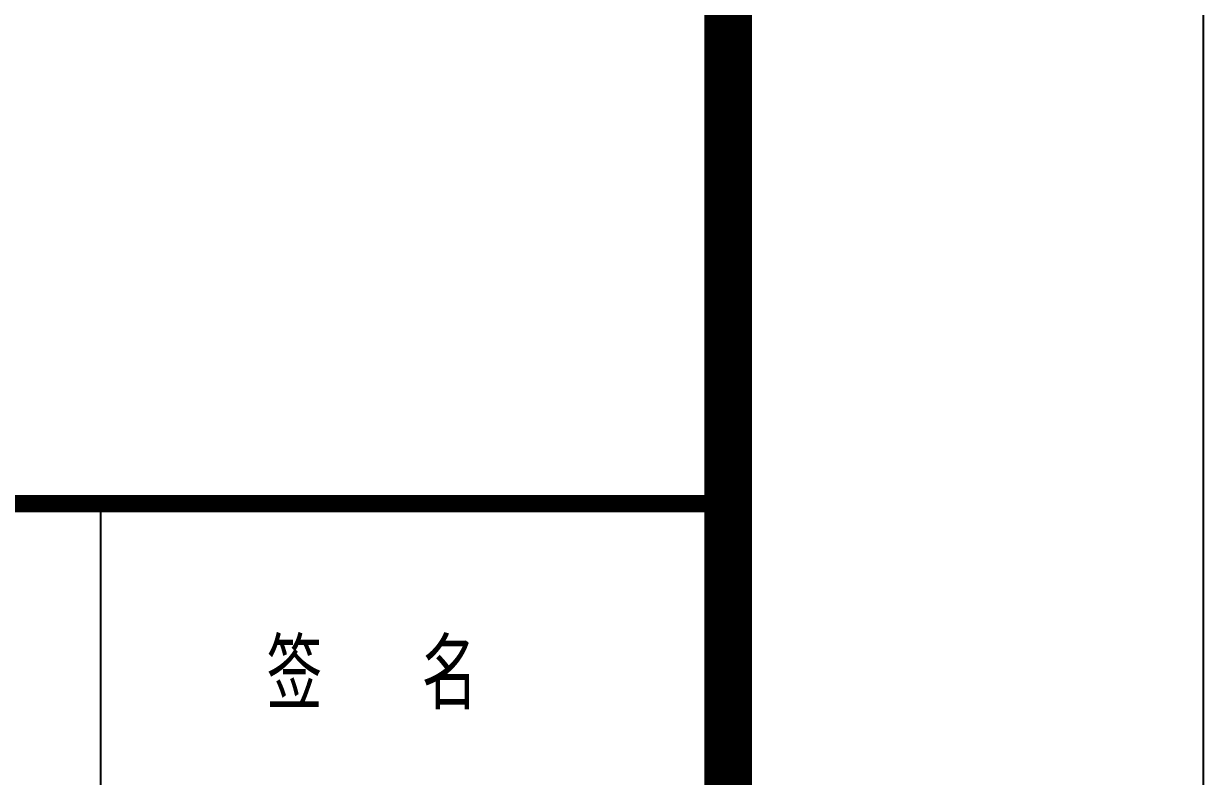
# Model space of a CAD drawing. Extents: x 33088 to 140010, y 13737 to 369010.
# Drawn here: x 118669 to 122393, y 173322 to 175699 of the extents above; entities that cross this region are included whole.
import ezdxf

# ---------------------------------------------------------------- set-up
doc = ezdxf.new("R2010")
doc.units = 0
doc.header["$LTSCALE"] = 1000
doc.header["$MEASUREMENT"] = 0
doc.layers.add('PUB_TEXT', color=7, linetype='CONTINUOUS')
doc.layers.add('PUB_TITLE', color=4, linetype='CONTINUOUS')
doc.styles.add('TQ', font='txt.shx', dxfattribs={"width": 0.8, "bigfont": 'hztxt.shx'})

msp = doc.modelspace()

# ---------------------------------------------------------------- linework, layer by layer
at = {"layer": 'PUB_TITLE', "color": 4}
msp.add_line((118913.3, 166483.1), (118913.3, 174183.1), dxfattribs=at)
at = {"layer": 'PUB_TITLE'}
msp.add_lwpolyline([(33293.4, 147092.6), (122393.4, 147092.6), (122393.4, 210092.6), (33293.4, 210092.6)], close=True, dxfattribs=at)
at = {"layer": 'PUB_TITLE', "const_width": 150}
msp.add_lwpolyline([(37043.4, 148592.6), (120893.4, 148592.6), (120893.4, 208592.6), (37043.4, 208592.6)], close=True, dxfattribs=at)
at = {"layer": 'PUB_TITLE', "color": 4, "const_width": 55}
msp.add_lwpolyline([(114843.4, 174183.1), (120893.4, 174183.1)], dxfattribs=at)

# ---------------------------------------------------------------- texts
at = {"layer": 'PUB_TEXT', "color": 2, "insert": (119435.9, 173753.7), "char_height": 220, "width": 1847.813, "attachment_point": 1, "style": 'TQ'}
msp.add_mtext('签  名', dxfattribs=at)

doc.saveas('drawing.dxf')
